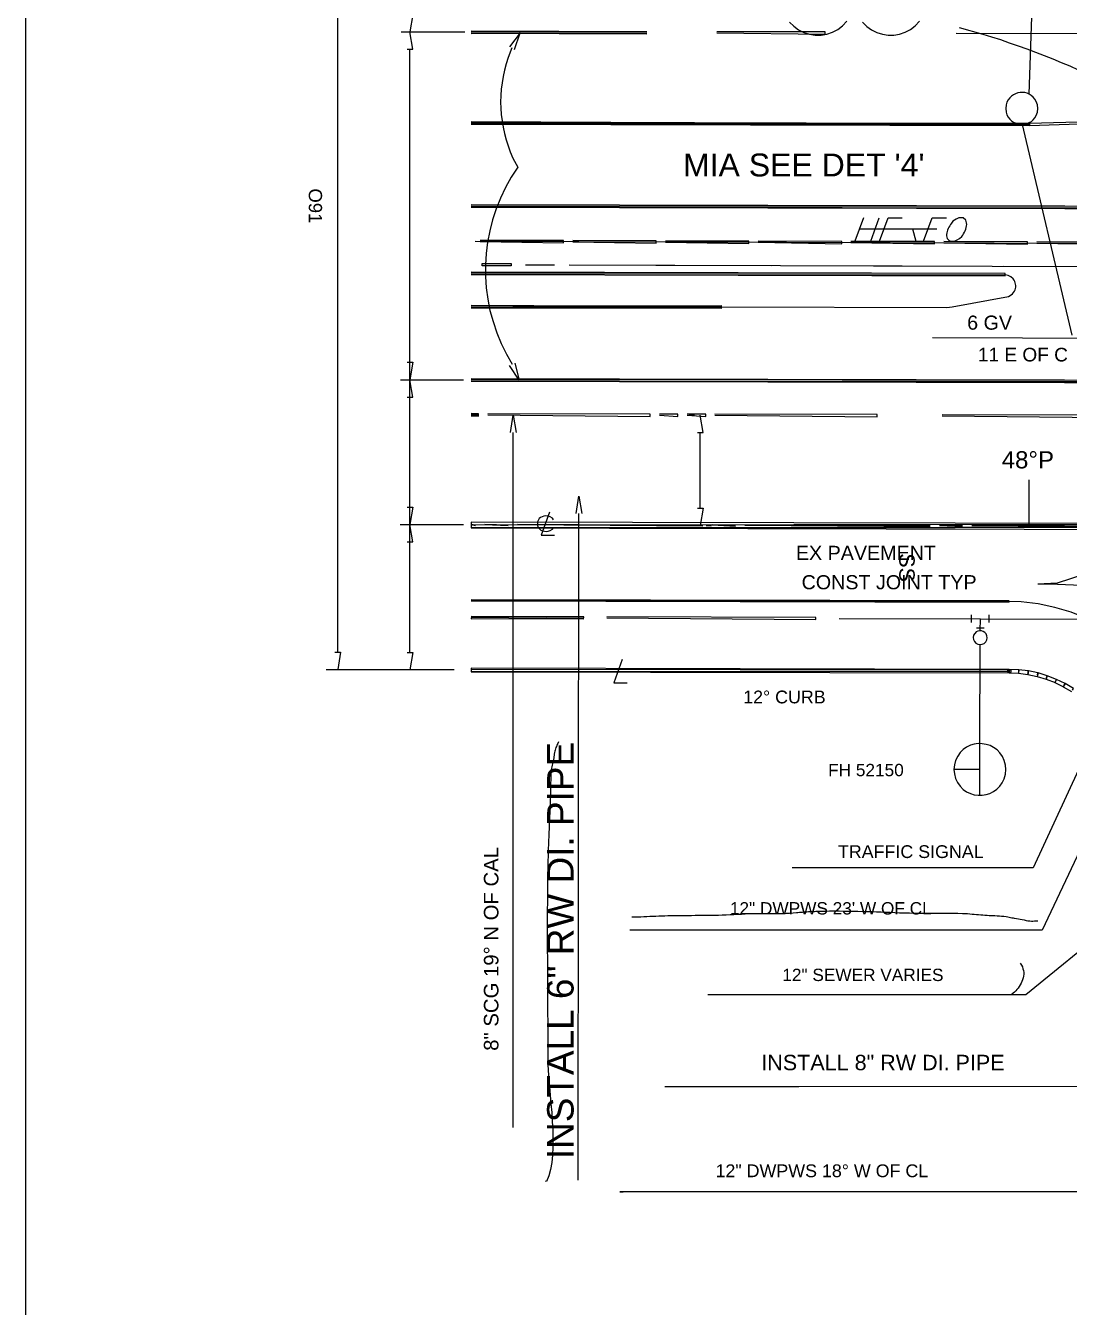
# Model space of a CAD drawing. Header units: feet. Extents: x 13 to 426, y 12 to 285.
# Drawn here: x 12.6 to 102.6, y 70.6 to 181.2 of the extents above; entities that cross this region are included whole.
import ezdxf
from ezdxf.enums import TextEntityAlignment as Align

# ---------------------------------------------------------------- set-up
doc = ezdxf.new("R2010")
doc.units = ezdxf.units.FT
for name, color, linetype in [('AGUA', 1, 'CONTINUOUS'), ('AGUA_HIERRO', 5, 'CONTINUOUS'), ('ALCANTARILLADO', 2, 'CONTINUOUS'), ('CABLEADO', 4, 'CONTINUOUS'), ('EJE_VIA', 7, 'CONTINUOUS'), ('GAS', 30, 'CONTINUOUS'), ('TEXTO', 7, 'CONTINUOUS')]:
    doc.layers.add(name, color=color, linetype=linetype)
doc.styles.add('CAD_TEXT', font='Arial')

msp = doc.modelspace()

# ---------------------------------------------------------------- linework, layer by layer
at = {"layer": 'AGUA'}
for p, q in [((60.28, 81.58), (60.33, 139.07)), ((94.93, 119.23), (94.95, 127.77)), ((94.92, 114.77), (94.93, 119.23))]:
    msp.add_line(p, q, dxfattribs=at)
for points in [[(115.35, 135), (100.3, 103.15), (64.73, 103.15)], [(97.45, 131.53), (51.03, 131.63)], [(97.45, 131.53), (51.03, 131.58)], [(51.03, 131.53), (97.45, 131.48)], [(97.45, 131.43), (51.03, 131.53)], [(113.42, 115.45), (113.4, 116.45), (113.24, 117.94), (112.94, 119.38), (112.53, 120.78), (111.99, 122.11), (111.34, 123.39), (110.58, 124.59), (109.72, 125.72), (108.76, 126.77), (107.72, 127.73), (106.6, 128.59), (105.39, 129.36), (104.12, 130.02), (102.79, 130.56), (101.4, 130.98), (99.95, 131.28), (98.47, 131.45), (97.45, 131.48)], [(97.45, 125.63), (51.03, 125.73), (51.03, 125.58)], [(51.03, 125.43), (97.45, 125.33), (97.45, 125.63), (51.03, 125.73)], [(97.45, 125.63), (51.03, 125.58), (51.03, 125.43)], [(51.03, 125.43), (97.45, 125.48), (97.45, 125.63)], [(97.45, 125.33), (97.45, 125.48), (51.03, 125.43)], [(97.45, 125.33), (97.32, 125.42), (97.32, 125.57), (97.45, 125.63)], [(97.45, 125.63), (97.58, 125.55), (97.58, 125.4), (97.45, 125.33)], [(98.27, 125.45), (98.27, 125.6), (97.45, 125.63), (97.45, 125.33), (98.27, 125.3)], [(99.08, 125.35), (99.1, 125.5), (98.28, 125.6), (98.25, 125.3), (99.07, 125.2)], [(58.56, 119.38), (58.5, 119.23), (58.44, 119.09), (58.4, 118.98), (58.35, 118.88), (58.31, 118.78), (58.28, 118.67), (58.25, 118.57), (58.23, 118.45), (58.21, 118.33), (58.19, 118.22), (58.17, 118.1), (58.16, 117.99), (58.13, 117.86), (58.11, 117.74), (58.08, 117.61), (58.05, 117.49), (58.03, 117.36), (58, 117.23), (57.97, 117.1), (57.95, 116.98), (57.93, 116.78), (57.92, 116.6), (57.91, 116.42), (57.9, 116.24), (57.9, 116.06), (57.89, 115.88), (57.89, 115.7), (57.88, 115.51), (57.88, 115.33), (57.88, 115.15), (57.87, 114.97), (57.87, 114.8), (57.87, 114.62), (57.86, 114.45), (57.85, 114.28), (57.85, 114.12), (57.78, 112.75), (57.73, 111.39), (57.68, 110.02), (57.65, 108.64), (57.63, 107.27), (57.61, 105.89), (57.6, 104.52), (57.6, 103.14), (57.6, 101.77), (57.61, 100.39), (57.62, 99.02), (57.62, 97.65), (57.63, 96.28), (57.64, 94.91), (57.65, 93.55), (57.65, 92.19), (57.66, 91.62), (57.69, 91.01), (57.74, 90.34), (57.8, 89.64), (57.86, 88.91), (57.92, 88.16), (57.98, 87.4), (58.03, 86.64), (58.07, 85.89), (58.09, 85.14), (58.09, 84.42), (58.05, 83.74), (57.99, 83.09), (57.88, 82.49), (57.74, 81.95), (57.54, 81.47), (57.44, 81.49)], [(64.9, 104.29), (65.16, 104.29), (65.42, 104.3), (65.68, 104.3), (65.94, 104.31), (66.2, 104.32), (66.46, 104.33), (66.71, 104.34), (66.97, 104.35), (67.23, 104.36), (67.48, 104.37), (67.74, 104.38), (68, 104.39), (68.26, 104.4), (68.51, 104.41), (68.77, 104.41), (69.03, 104.41), (69.37, 104.41), (69.7, 104.41), (70.03, 104.41), (70.37, 104.42), (70.7, 104.42), (71.04, 104.42), (71.37, 104.42), (71.7, 104.43), (72.04, 104.44), (72.37, 104.44), (72.7, 104.45), (73.04, 104.47), (73.37, 104.48), (73.7, 104.49), (74.03, 104.51), (74.37, 104.53), (74.66, 104.55), (74.96, 104.56), (75.25, 104.57), (75.55, 104.57), (75.85, 104.57), (76.14, 104.57), (76.44, 104.57), (76.74, 104.57), (77.03, 104.57), (77.33, 104.57), (77.62, 104.58), (77.92, 104.58), (78.21, 104.59), (78.51, 104.61), (78.8, 104.63), (79.1, 104.66), (79.23, 104.67), (79.35, 104.68), (79.48, 104.69), (79.61, 104.7), (79.74, 104.71), (79.87, 104.72), (80, 104.73), (80.13, 104.74), (80.25, 104.75), (80.38, 104.75), (80.51, 104.76), (80.64, 104.76), (80.77, 104.77), (80.9, 104.77), (81.03, 104.77), (81.16, 104.78), (81.56, 104.78), (81.96, 104.79), (82.37, 104.79), (82.77, 104.79), (83.18, 104.78), (83.58, 104.78), (83.98, 104.78), (84.39, 104.77), (84.79, 104.76), (85.19, 104.75), (85.6, 104.74), (86, 104.72), (86.4, 104.71), (86.79, 104.69), (87.19, 104.68), (87.59, 104.66), (88, 104.64), (88.42, 104.63), (88.84, 104.62), (89.26, 104.61), (89.68, 104.61), (90.1, 104.61), (90.52, 104.61), (90.94, 104.61), (91.35, 104.61), (91.77, 104.61), (92.19, 104.6), (92.61, 104.6), (93.02, 104.59), (93.43, 104.58), (93.85, 104.56), (94.26, 104.53), (94.44, 104.52), (94.62, 104.5), (94.81, 104.49), (95, 104.47), (95.18, 104.45), (95.36, 104.44), (95.54, 104.42), (95.71, 104.41), (95.82, 104.41), (95.92, 104.4), (96.02, 104.4), (96.22, 104.39), (96.41, 104.38), (96.61, 104.37), (96.8, 104.35), (97, 104.33), (97.19, 104.31), (97.33, 104.28), (97.44, 104.26), (97.56, 104.23), (97.67, 104.21), (97.78, 104.19), (97.89, 104.17), (98.07, 104.15), (98.24, 104.12), (98.41, 104.09), (98.57, 104.06), (98.74, 104.02), (98.9, 103.98), (99.06, 103.95), (99.23, 103.93), (99.36, 103.92), (99.5, 103.92), (99.64, 103.93), (99.78, 103.93), (99.91, 103.93)], [(130.15, 89.67), (79.3, 89.63), (67.75, 89.63)], [(116.83, 80.57), (63.87, 80.57), (64.15, 80.57)]]:
    msp.add_lwpolyline(points, dxfattribs=at)
at = {"layer": 'AGUA_HIERRO'}
for points in [[(134.55, 138.15), (51.03, 138.33), (51.03, 138.08)], [(134.55, 138.15), (51.03, 138.08), (51.03, 137.83)], [(51.03, 137.83), (134.55, 137.9), (134.55, 138.15)], [(134.55, 137.65), (134.55, 137.9), (51.03, 137.83)]]:
    msp.add_lwpolyline(points, dxfattribs=at)
at = {"layer": 'ALCANTARILLADO'}
for points in [[(90.63, 138), (74.63, 138.08), (90.63, 137.95)], [(120.72, 115.33), (98.88, 97.57), (71.45, 97.57)]]:
    msp.add_lwpolyline(points, dxfattribs=at)
at = {"layer": 'CABLEADO'}
msp.add_line((51.39, 162.56), (300.02, 161.81), dxfattribs=at)
at = {"layer": 'EJE_VIA'}
for p, q in [((39.52, 127.12), (39.52, 204.12)), ((99.17, 175.25), (100.07, 200.38)), ((45, 180.62), (50.5, 180.62)), ((45.75, 127.08), (45.75, 179.12)), ((98.58, 172.63), (102.85, 154.45)), ((84.17, 162.6), (84.9, 164.6)), ((84.55, 163.63), (91.22, 163.62)), ((85.5, 162.58), (86.23, 164.58)), ((89.12, 163.63), (89.4, 162.58)), ((55.73, 160.53), (58.23, 160.52)), ((59.48, 160.52), (110.75, 160.38)), ((66.98, 160.5), (76.98, 160.47)), ((85.73, 160.45), (88.23, 160.43)), ((97, 160.42), (107, 160.38)), ((92.53, 156.9), (97.4, 157.8)), ((44.93, 150.62), (50.37, 150.62)), ((69.8, 147.55), (70.3, 147.55)), ((70.8, 139.55), (70.8, 146.05)), ((99.18, 137.98), (99.18, 141.98)), ((44.92, 138.12), (50.38, 138.12)), ((71.3, 138.05), (71.77, 138.05)), ((94.2, 129.68), (94.2, 130.33)), ((94.95, 128.97), (94.97, 130)), ((95.72, 129.68), (95.72, 130.33)), ((94.63, 129.22), (95.28, 129.22)), ((38.52, 125.62), (49.58, 125.62))]:
    msp.add_line(p, q, dxfattribs=at)
for points in [[(426.22, 284.92), (12.6, 284.92), (12.6, 12.08)], [(45.5, 182.12), (46, 182.12), (45.75, 180.62)], [(78.5, 181.47), (78.87, 181.1), (79.28, 180.79), (79.74, 180.57), (80.22, 180.42), (80.72, 180.34), (81.23, 180.35), (81.73, 180.43), (82.21, 180.59), (82.66, 180.83), (83.07, 181.15), (83.44, 181.55)], [(84.79, 181.47), (85.16, 181.09), (85.57, 180.79), (86.02, 180.56), (86.51, 180.41), (87, 180.34), (87.51, 180.34), (88, 180.42), (88.48, 180.59), (88.94, 180.83), (89.35, 181.15), (89.72, 181.55)], [(45.5, 179.12), (46, 179.12), (45.75, 180.62)], [(66.2, 180.63), (51.03, 180.67)], [(66.2, 180.63), (51.03, 180.57)], [(51.03, 180.47), (66.2, 180.53)], [(66.2, 180.43), (51.03, 180.47)], [(54.78, 179.1), (55.25, 180.55), (54.33, 179.33)], [(72.22, 180.53), (81.57, 180.42), (81.57, 180.62), (72.22, 180.63)], [(92.87, 180.5), (115.08, 180.45), (115.02, 150.45)], [(108.9, 174.57), (107.03, 175.58), (106.32, 175.95), (105.61, 176.3), (104.89, 176.65), (104.16, 176.99), (103.43, 177.32), (102.7, 177.65), (101.97, 177.96), (101.23, 178.26), (100.49, 178.56), (99.74, 178.85), (98.99, 179.13), (98.24, 179.4), (97.48, 179.66), (96.72, 179.92), (95.96, 180.16), (95.2, 180.4), (93.15, 180.98)], [(54.53, 179.23), (54.22, 178.4), (54.05, 177.86), (53.9, 177.31), (53.79, 176.77), (53.7, 176.22), (53.63, 175.67), (53.59, 175.12), (53.58, 174.57), (53.59, 174.03), (53.63, 173.48), (53.7, 172.94), (53.79, 172.4), (53.91, 171.86), (54.05, 171.32), (54.22, 170.79), (54.41, 170.26), (54.63, 169.73), (55.05, 168.95)], [(99.92, 174.02), (99.88, 174.32), (99.78, 174.62), (99.66, 174.82), (99.52, 174.99), (99.35, 175.14), (99.18, 175.25), (98.99, 175.33), (98.79, 175.38), (98.59, 175.4), (98.39, 175.39), (98.19, 175.36), (98, 175.29), (97.81, 175.2), (97.65, 175.08), (97.5, 174.93), (97.37, 174.75), (97.26, 174.55), (97.18, 174.32), (97.15, 174.02), (97.18, 173.7), (97.26, 173.47), (97.37, 173.27), (97.5, 173.1), (97.66, 172.95), (97.83, 172.83), (98.01, 172.74), (98.2, 172.67), (98.4, 172.64), (98.6, 172.63), (98.8, 172.66), (98.99, 172.71), (99.18, 172.79), (99.36, 172.9), (99.52, 173.04), (99.66, 173.21), (99.78, 173.42), (99.88, 173.7), (99.92, 174.02)], [(51.03, 172.85), (99.2, 172.73)], [(99.2, 172.63), (51.03, 172.85)], [(99.2, 172.73), (51.03, 172.75)], [(99.2, 172.73), (51.03, 172.65), (99.2, 172.63)], [(99.2, 172.63), (51.03, 172.65), (99.2, 172.53)], [(51.03, 172.65), (99.2, 172.53)], [(108.57, 172.97), (99.2, 172.73), (99.2, 172.53), (108.57, 172.87)], [(55.05, 168.95), (54.5, 168.1), (54, 167.21), (53.57, 166.29), (53.19, 165.36), (52.88, 164.41), (52.64, 163.45), (52.45, 162.48), (52.33, 161.5), (52.27, 160.52), (52.27, 159.53), (52.34, 158.55), (52.47, 157.56), (52.66, 156.59), (52.92, 155.63), (53.24, 154.67), (53.62, 153.74), (54.07, 152.82), (54.57, 151.95)], [(115.05, 165.55), (51.03, 165.7)], [(51.03, 165.5), (115.05, 165.35), (115.05, 165.55), (51.03, 165.7)], [(115.05, 165.55), (51.03, 165.6)], [(51.03, 165.5), (115.05, 165.45)], [(115.05, 165.35), (51.03, 165.5)], [(86.27, 162.58), (87, 164.58), (88.23, 164.58)], [(90.07, 162.57), (90.8, 164.57), (92.05, 164.57)], [(93.1, 164.57), (92.87, 164.47), (92.6, 164.28), (92.46, 164.11), (92.39, 164.01), (92.32, 163.9), (92.25, 163.78), (92.19, 163.66), (92.13, 163.53), (92.09, 163.41), (92.06, 163.28), (92.04, 163.15), (92.04, 163.03), (92.06, 162.92), (92.1, 162.81), (92.25, 162.64), (92.37, 162.57), (92.73, 162.57), (92.97, 162.67), (93.16, 162.79), (93.35, 162.98), (93.44, 163.09), (93.52, 163.21), (93.59, 163.34), (93.66, 163.47), (93.71, 163.61), (93.75, 163.74), (93.78, 163.88), (93.79, 164.01), (93.78, 164.14), (93.75, 164.26), (93.71, 164.37), (93.47, 164.57), (93.1, 164.57)], [(51.8, 162.53), (59, 162.42), (59, 162.62), (51.8, 162.63)], [(59.8, 162.52), (67, 162.4), (67, 162.6), (59.8, 162.62)], [(67.8, 162.48), (75, 162.37), (75, 162.57), (67.8, 162.58)], [(75.8, 162.47), (83, 162.35), (83, 162.55), (75.8, 162.57)], [(83.8, 162.45), (91, 162.33), (91, 162.53), (83.8, 162.55)], [(91.8, 162.43), (99.02, 162.3), (99.02, 162.5), (91.8, 162.53)], [(99.82, 162.4), (107.02, 162.28), (107.02, 162.48), (99.82, 162.5)], [(51.98, 160.43), (51.98, 160.63), (54.48, 160.63), (54.48, 160.43), (51.98, 160.43)], [(97.1, 159.77), (51.03, 159.9)], [(51.03, 159.7), (97.1, 159.57), (97.1, 159.77), (51.03, 159.9)], [(97.1, 159.77), (51.03, 159.8)], [(51.03, 159.7), (97.1, 159.67)], [(97.1, 159.57), (51.03, 159.7)], [(97.4, 157.8), (97.63, 157.93), (97.74, 158.03), (97.83, 158.13), (97.9, 158.24), (97.96, 158.36), (97.99, 158.48), (98.01, 158.61), (98.02, 158.73), (98, 158.86), (97.97, 158.98), (97.93, 159.1), (97.87, 159.21), (97.79, 159.32), (97.6, 159.49), (97.48, 159.56), (97.35, 159.62), (97.1, 159.67)], [(51.03, 157.03), (72.65, 157)], [(72.65, 156.9), (51.03, 157.03)], [(72.65, 157), (51.03, 156.83), (72.65, 156.9)], [(72.65, 157), (51.03, 156.93)], [(72.65, 156.9), (51.03, 156.83), (72.65, 156.8)], [(51.03, 156.83), (72.65, 156.8)], [(72.65, 156.9), (92.07, 156.85), (92.53, 156.9)], [(128.3, 143.9), (114.12, 154.13), (90.82, 154.23)], [(45.5, 152.12), (46, 152.12), (45.75, 150.62)], [(54.8, 152.05), (55.18, 150.58), (54.33, 151.85)], [(45.5, 149.12), (46, 149.12), (45.75, 150.62)], [(115.02, 150.55), (51.03, 150.7)], [(51.03, 150.5), (115.02, 150.35), (115.02, 150.55), (51.03, 150.7)], [(115.02, 150.55), (51.03, 150.6)], [(51.03, 150.5), (115.02, 150.45)], [(115.02, 150.35), (51.03, 150.5)], [(51.67, 147.68), (51.03, 147.7)], [(51.03, 147.5), (51.67, 147.48), (51.67, 147.68), (51.03, 147.7)], [(51.67, 147.68), (51.03, 147.62)], [(51.03, 147.53), (51.67, 147.68)], [(51.03, 147.52), (51.67, 147.58)], [(51.67, 147.58), (51.03, 147.52)], [(51.67, 147.48), (51.03, 147.5)], [(52.47, 147.58), (66.47, 147.45), (66.47, 147.65), (52.47, 147.68)], [(54.42, 146.07), (54.67, 147.57), (54.92, 146.07)], [(67.27, 147.55), (68.87, 147.45), (68.87, 147.65), (67.27, 147.65)], [(67.27, 147.55), (68.87, 147.45), (68.87, 147.65), (67.27, 147.65)], [(69.67, 147.55), (71.27, 147.45), (71.27, 147.65), (69.67, 147.65)], [(69.67, 147.55), (71.27, 147.45), (71.27, 147.65), (69.67, 147.65)], [(70.55, 146.05), (71.05, 146.05), (70.8, 147.55)], [(72.07, 147.55), (86.07, 147.42), (86.07, 147.62), (72.07, 147.65)], [(91.67, 147.5), (105.67, 147.37), (105.67, 147.57), (91.67, 147.6)], [(60.08, 139.07), (60.33, 140.57), (60.58, 139.07)], [(45.5, 139.62), (46, 139.62), (45.75, 138.12)], [(70.55, 139.55), (71.05, 139.55), (70.8, 138.05)], [(51.03, 137.83), (134.55, 137.65), (134.55, 138.15), (51.03, 138.33)], [(58.13, 138.53), (58.05, 138.67), (57.85, 138.78), (57.72, 138.84), (57.58, 138.86), (57.44, 138.87), (57.29, 138.85), (57.15, 138.8), (57.02, 138.73), (56.91, 138.64), (56.83, 138.53), (56.75, 138.35), (56.75, 138.03), (56.82, 137.87), (56.93, 137.74), (57.05, 137.64), (57.19, 137.57), (57.35, 137.54), (57.51, 137.53), (57.68, 137.55), (57.85, 137.6), (58.05, 137.73), (58.13, 137.85)], [(57.8, 139.2), (57.08, 137.2), (58.22, 137.2)], [(45.5, 136.62), (46, 136.62), (45.75, 138.12)], [(51.42, 138.08), (51.03, 138.13), (51.42, 138.03)], [(54.22, 138.08), (52.22, 138.13), (54.22, 138.03)], [(54.22, 138.08), (52.22, 138.13), (54.22, 138.03)], [(71.03, 138.05), (55.02, 138.13), (71.03, 138)], [(73.83, 138.03), (71.83, 138.1), (73.83, 137.98)], [(73.83, 138.03), (71.83, 138.1), (73.83, 137.98)], [(93.43, 138), (91.43, 138.05), (93.43, 137.95)], [(93.43, 138), (91.43, 138.05), (93.43, 137.95)], [(110.23, 137.97), (94.23, 138.05), (110.23, 137.92)], [(111.93, 136.43), (101.6, 133.07), (99.92, 132.97)], [(110.62, 132.57), (101.62, 132.95), (99.92, 132.97)], [(51.03, 131.53), (97.45, 131.43), (51.03, 131.63)], [(60.75, 130.17), (51.03, 130.18)], [(60.75, 130.17), (51.03, 130.08), (51.03, 129.98)], [(51.03, 129.98), (60.75, 130.07), (60.75, 130.17)], [(60.75, 129.97), (51.03, 129.98)], [(62.75, 130.07), (80.77, 129.92), (80.77, 130.12), (62.75, 130.17)], [(82.77, 130.02), (94.97, 130), (113.52, 129.95)], [(94.35, 128.38), (94.38, 128.2), (94.45, 128.03), (94.58, 127.9), (94.75, 127.8), (94.93, 127.77), (95.12, 127.8), (95.28, 127.87), (95.43, 128), (95.52, 128.17), (95.55, 128.35), (95.53, 128.53), (95.45, 128.69), (95.34, 128.82), (95.21, 128.91), (95.06, 128.96), (94.91, 128.97), (94.75, 128.94), (94.61, 128.86), (94.48, 128.73), (94.38, 128.57), (94.35, 128.38)], [(108.23, 127.35), (99.52, 108.5), (78.73, 108.5)], [(39.27, 127.12), (39.77, 127.12), (39.52, 125.62)], [(45.5, 127.08), (46, 127.08), (45.75, 125.58)], [(64.07, 126.47), (63.33, 124.47), (64.48, 124.47)], [(98.27, 125.45), (98.27, 125.6), (97.45, 125.63), (97.45, 125.33), (98.27, 125.3), (98.27, 125.45)], [(99.08, 125.35), (99.1, 125.5), (98.28, 125.6), (98.25, 125.3), (99.07, 125.2), (99.08, 125.35)], [(99.9, 125.17), (99.93, 125.32), (99.12, 125.5), (99.05, 125.2), (99.87, 125.02)], [(100.68, 124.93), (100.73, 125.08), (99.95, 125.32), (99.85, 125.02), (100.63, 124.78)], [(101.47, 124.63), (101.52, 124.77), (100.73, 125.07), (100.63, 124.8), (101.42, 124.5)], [(102.2, 124.27), (102.27, 124.4), (101.53, 124.77), (101.4, 124.5), (102.13, 124.13)], [(102.92, 123.85), (103, 123.98), (102.28, 124.4), (102.12, 124.13), (102.83, 123.72)], [(94.93, 117), (92.68, 117), (92.72, 116.62), (92.82, 116.23), (93, 115.86), (93.22, 115.55), (93.49, 115.28), (93.78, 115.08), (94.1, 114.92), (94.43, 114.82), (94.78, 114.77), (95.12, 114.77), (95.46, 114.83), (95.79, 114.93), (96.1, 115.09), (96.39, 115.29), (96.64, 115.55), (96.85, 115.85), (97.02, 116.2), (97.13, 116.6), (97.17, 117), (97.13, 117.38), (97.03, 117.78), (96.86, 118.13), (96.65, 118.44), (96.4, 118.69), (96.11, 118.9), (95.8, 119.06), (95.47, 119.16), (95.12, 119.22), (94.78, 119.23), (94.43, 119.18), (94.1, 119.08), (93.78, 118.93), (93.49, 118.72), (93.23, 118.46), (93.01, 118.14), (92.83, 117.77), (92.72, 117.4), (92.68, 117)], [(98.4, 100.28), (98.52, 100.12), (98.59, 99.96), (98.64, 99.81), (98.68, 99.65), (98.7, 99.49), (98.7, 99.33), (98.68, 99.17), (98.65, 99.02), (98.61, 98.86), (98.55, 98.71), (98.49, 98.56), (98.41, 98.42), (98.32, 98.28), (98.23, 98.14), (98.12, 98.02), (98.01, 97.9), (97.9, 97.78), (97.68, 97.62)]]:
    msp.add_lwpolyline(points, dxfattribs=at)
at = {"layer": 'GAS'}
msp.add_line((54.65, 86.12), (54.67, 146.07), dxfattribs=at)

# ---------------------------------------------------------------- texts
at = {"layer": 'TEXTO', "style": 'CAD_TEXT'}
for s, height, p in [("MIA SEE DET '4'", 1.9758, (79.73, 169.14)), ('6 GV', 1.216, (95.76, 155.54)), ('11 E OF C', 1.178, (98.63, 152.78)), ('48°P', 1.482, (99.06, 143.71)), ('EX PAVEMENT', 1.2159, (85.09, 135.68)), ('CONST JOINT TYP', 1.2159, (87.09, 133.15)), ('12° CURB', 1.102, (78.06, 123.25)), ('FH 52150', 1.064, (85.09, 116.95)), ('TRAFFIC SIGNAL', 1.1019, (88.96, 109.91)), ('12" DWPWS 23\' W OF CL', 1.0639, (82.06, 105.02)), ('12" SEWER VARIES', 1.0639, (84.83, 99.28)), ('INSTALL 8" RW DI. PIPE', 1.3299, (86.56, 91.72)), ('12" DWPWS 18° W OF CL', 1.1019, (81.29, 82.38))]:
    msp.add_text(s, height=height, dxfattribs=at).set_placement(p, align=Align.MIDDLE_CENTER)
for s, height, rotation, p in [('O91', 1.14, 270, (37.6, 165.61)), ('SS', 1.33, 270, (88.63, 134.41)), ('INSTALL 6" RW DI. PIPE', 2.2798, 90, (58.73, 101.38)), ('8" SCG 19° N OF CAL', 1.2539, 90, (52.76, 101.52))]:
    msp.add_text(s, height=height, rotation=rotation, dxfattribs=at).set_placement(p, align=Align.MIDDLE_CENTER)

doc.saveas('drawing.dxf')
